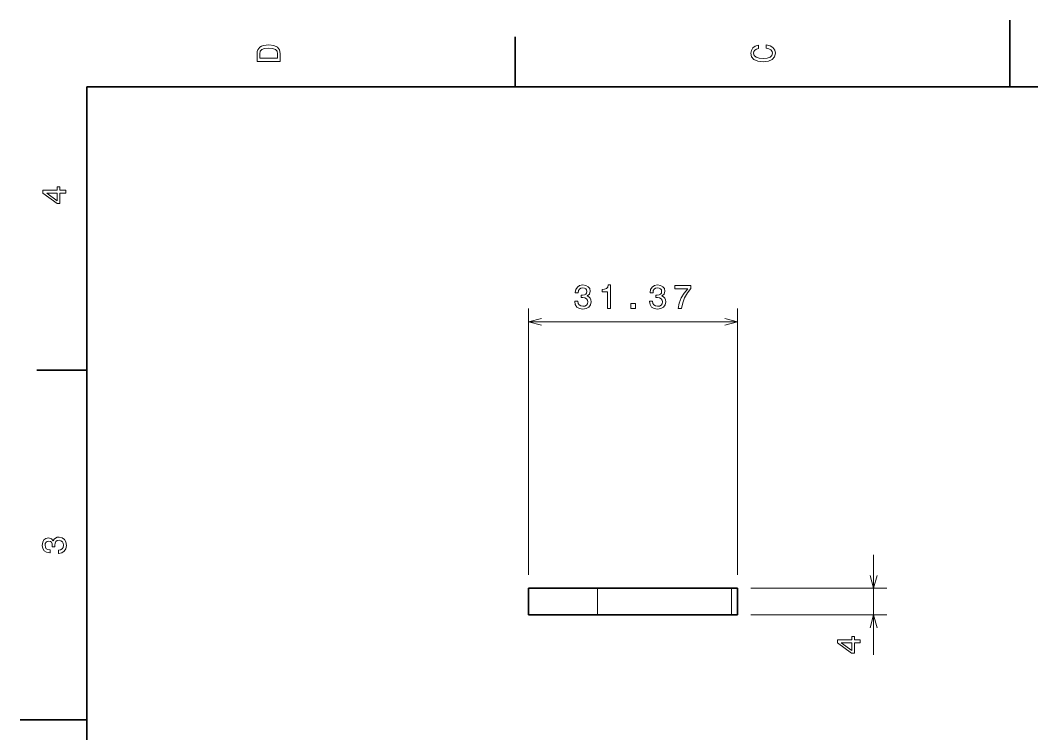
# Model space of a CAD drawing. Extents: x 0 to 296, y 0 to 210.
# Drawn here: x 0 to 151.8, y 102.9 to 210 of the extents above; entities that cross this region are included whole.
import ezdxf

# ---------------------------------------------------------------- set-up
doc = ezdxf.new("R2010")
doc.units = 0

msp = doc.modelspace()

# ---------------------------------------------------------------- linework, layer by layer
at = {"color": 7, "lineweight": 35, "ltscale": 0.25}
for p, q in [((148.5, 200), (148.5, 210)), ((10, 105), (0, 105))]:
    msp.add_line(p, q, dxfattribs=at)
at = {"color": 7, "lineweight": 35, "ltscale": 0.1875}
for p, q in [((74.300003, 200), (74.300003, 207.5)), ((10, 157.5), (2.5, 157.5))]:
    msp.add_line(p, q, dxfattribs=at)
at = {"color": 7, "lineweight": 35}
for p, q in [((287, 200), (10, 200)), ((10, 200), (10, 10)), ((86.629456, 124.746857), (106.727242, 124.746857)), ((86.629456, 120.746857), (106.727242, 120.746857))]:
    msp.add_line(p, q, dxfattribs=at)
at = {"color": 7, "lineweight": 13}
for p, q in [((76.283043, 126.746857), (76.283043, 166.734619)), ((107.64949, 126.746857), (107.64949, 166.734619)), ((76.283043, 164.734619), (107.64949, 164.734619)), ((109.64949, 124.746857), (130.059708, 124.746857)), ((109.64949, 120.746857), (130.059708, 120.746857))]:
    msp.add_line(p, q, dxfattribs=at)
at = {"color": 7, "lineweight": 13, "ltscale": 0.375304}
msp.add_line((128.059708, 114.734695), (128.059708, 129.746857), dxfattribs=at)
at = {"color": 7, "lineweight": 35, "ltscale": 0.25866}
for p, q in [((76.283043, 124.746857), (86.629456, 124.746857)), ((76.283043, 120.746857), (86.629456, 120.746857))]:
    msp.add_line(p, q, dxfattribs=at)
at = {"color": 7, "lineweight": 35, "ltscale": 0.1}
for p, q in [((76.283043, 124.746857), (76.283043, 120.746857)), ((107.64949, 124.746857), (107.64949, 120.746857))]:
    msp.add_line(p, q, dxfattribs=at)
at = {"color": 7, "lineweight": 13, "ltscale": 0.1}
for p, q in [((86.629456, 120.746857), (86.629456, 124.746857)), ((106.727242, 124.746857), (106.727242, 120.746857))]:
    msp.add_line(p, q, dxfattribs=at)
at = {"color": 7, "lineweight": 35, "ltscale": 0.023056}
for p, q in [((106.727242, 124.746857), (107.64949, 124.746857)), ((106.727242, 120.746857), (107.64949, 120.746857))]:
    msp.add_line(p, q, dxfattribs=at)
at = {"color": 7, "lineweight": 13}
for points in [[(35.533215, 204.994965), (35.533215, 203.829971), (39.033215, 203.829971), (39.033215, 204.994965), (38.922264, 205.544678), (38.584366, 205.953171), (38.034657, 206.205338), (37.283215, 206.296112), (36.516644, 206.215424), (36.21405, 206.114563), (35.971977, 205.973343), (35.644165, 205.56485), (35.563473, 205.297562)], [(35.951801, 204.959656), (36.027451, 205.342941), (36.259438, 205.605194), (36.672985, 205.761536), (37.283215, 205.811966), (37.873272, 205.756485), (38.286816, 205.600143), (38.533936, 205.332855), (38.614628, 204.959656), (38.614628, 204.298996), (35.951801, 204.298996)], [(111.93206, 205.817017), (112.35569, 205.716141), (112.658287, 205.549713), (112.844887, 205.317734), (112.905403, 205.045395), (112.814629, 204.71759), (112.54229, 204.460388), (112.098488, 204.28891), (111.483215, 204.233429), (110.872986, 204.28891), (110.424141, 204.455338), (110.151802, 204.71254), (110.055984, 205.045395), (110.106415, 205.287476), (110.247627, 205.494247), (110.474571, 205.655624), (110.787247, 205.766571), (110.787247, 206.245682), (110.308144, 206.094391), (109.94503, 205.832138), (109.718086, 205.474075), (109.637398, 205.045395), (109.763474, 204.510818), (110.116501, 204.10231), (110.696472, 203.840057), (111.483215, 203.749283), (112.269958, 203.840057), (112.84993, 204.10231), (113.208, 204.510818), (113.329041, 205.045395), (113.233215, 205.51442), (112.965927, 205.892654), (112.527161, 206.159943), (111.93206, 206.301163)], [(6.833213, 184.02739), (6.833213, 184.481277), (5.965778, 184.481277), (5.965778, 184.98056), (5.56232, 184.98056), (5.56232, 184.481277), (3.408862, 184.481277), (3.408862, 184.022339), (5.521974, 182.489197), (5.965778, 182.489197), (5.965778, 184.02739)], [(5.56232, 182.912827), (3.993876, 184.02739), (5.56232, 184.02739)], [(83.223328, 167.834045), (83.223328, 167.798752), (83.304016, 167.314606), (83.541046, 166.951477), (83.914246, 166.719498), (84.408485, 166.633759), (84.932983, 166.719498), (85.326355, 166.941406), (85.578514, 167.294434), (85.669289, 167.748322), (85.628944, 168.045868), (85.51799, 168.287933), (85.336441, 168.474548), (85.09436, 168.610703), (85.422173, 168.883041), (85.53817, 169.316757), (85.462517, 169.710129), (85.245659, 170.00769), (84.892632, 170.194275), (84.408485, 170.259842), (83.95459, 170.179153), (83.606613, 169.957245), (83.379669, 169.604218), (83.304016, 169.135208), (83.304016, 169.099899), (83.752869, 169.099899), (83.793213, 169.422668), (83.924332, 169.654663), (84.136154, 169.795868), (84.433701, 169.846298), (84.695946, 169.805954), (84.887589, 169.700043), (85.003586, 169.52858), (85.048973, 169.296585), (85.003586, 169.049469), (84.882545, 168.883041), (84.670731, 168.782181), (84.38327, 168.751923), (84.186584, 168.756958), (84.186584, 168.358551), (84.433701, 168.368637), (84.751427, 168.323242), (84.988457, 168.202209), (85.129669, 168.005524), (85.180099, 167.748322), (85.124619, 167.455811), (84.978371, 167.238953), (84.746384, 167.102783), (84.438744, 167.057388), (84.121017, 167.107819), (83.88903, 167.259125), (83.742783, 167.50119), (83.687302, 167.834045)], [(88.139465, 166.734619), (88.598396, 166.734619), (88.598396, 170.259842), (88.255463, 170.259842), (88.16468, 169.952209), (87.983124, 169.745438), (87.70575, 169.62439), (87.322464, 169.584045), (87.322464, 169.225983), (88.139465, 169.225983)], [(94.431396, 167.834045), (94.431396, 167.798752), (94.512085, 167.314606), (94.749115, 166.951477), (95.122314, 166.719498), (95.616554, 166.633759), (96.141052, 166.719498), (96.534424, 166.941406), (96.786583, 167.294434), (96.877357, 167.748322), (96.837013, 168.045868), (96.726067, 168.287933), (96.54451, 168.474548), (96.302429, 168.610703), (96.630241, 168.883041), (96.746239, 169.316757), (96.670586, 169.710129), (96.453728, 170.00769), (96.1007, 170.194275), (95.616554, 170.259842), (95.162659, 170.179153), (94.814682, 169.957245), (94.587738, 169.604218), (94.512085, 169.135208), (94.512085, 169.099899), (94.960938, 169.099899), (95.001282, 169.422668), (95.132401, 169.654663), (95.344223, 169.795868), (95.641769, 169.846298), (95.904015, 169.805954), (96.095657, 169.700043), (96.211655, 169.52858), (96.257042, 169.296585), (96.211655, 169.049469), (96.090614, 168.883041), (95.878799, 168.782181), (95.591339, 168.751923), (95.394653, 168.756958), (95.394653, 168.358551), (95.641769, 168.368637), (95.959496, 168.323242), (96.196526, 168.202209), (96.337738, 168.005524), (96.388168, 167.748322), (96.332687, 167.455811), (96.18644, 167.238953), (95.954453, 167.102783), (95.646812, 167.057388), (95.329086, 167.107819), (95.097099, 167.259125), (94.950851, 167.50119), (94.89537, 167.834045)], [(98.737305, 166.734619), (99.246666, 166.734619), (99.413094, 167.566757), (99.705605, 168.343414), (100.119148, 169.064606), (100.658775, 169.740387), (100.658775, 170.158981), (98.258194, 170.158981), (98.258194, 169.700043), (100.174622, 169.700043), (99.619865, 169.019211), (99.201279, 168.308105), (98.908775, 167.551636)], [(91.618286, 166.734619), (92.314247, 166.734619), (92.314247, 167.486069), (91.618286, 167.486069)], [(5.73379, 129.979111), (5.769093, 129.979111), (6.253242, 130.059799), (6.616354, 130.296829), (6.848343, 130.670029), (6.934078, 131.164276), (6.848343, 131.688766), (6.626441, 132.082138), (6.273415, 132.334305), (5.819525, 132.425079), (5.521974, 132.384735), (5.279899, 132.273788), (5.0933, 132.092224), (4.957133, 131.850143), (4.684798, 132.177963), (4.251081, 132.293961), (3.857709, 132.218307), (3.560158, 132.00145), (3.373559, 131.648422), (3.307997, 131.164276), (3.388689, 130.710388), (3.610591, 130.362396), (3.963617, 130.135452), (4.432637, 130.059799), (4.46794, 130.059799), (4.46794, 130.508652), (4.145173, 130.548996), (3.913184, 130.680115), (3.771974, 130.891937), (3.721542, 131.189484), (3.761888, 131.451736), (3.867795, 131.643372), (4.039265, 131.759369), (4.271254, 131.804764), (4.518372, 131.759369), (4.684798, 131.638336), (4.785663, 131.426514), (4.815922, 131.139053), (4.810879, 130.942368), (5.209294, 130.942368), (5.199208, 131.189484), (5.244596, 131.507217), (5.365634, 131.744247), (5.56232, 131.885452), (5.819525, 131.935883), (6.112032, 131.880417), (6.328891, 131.734161), (6.465058, 131.502167), (6.510447, 131.194534), (6.460014, 130.876801), (6.308718, 130.644821), (6.066643, 130.498566), (5.73379, 130.443085)], [(126.059708, 116.530083), (126.059708, 116.983978), (125.192276, 116.983978), (125.192276, 117.483253), (124.788818, 117.483253), (124.788818, 116.983978), (122.635361, 116.983978), (122.635361, 116.52504), (124.748466, 114.991898), (125.192276, 114.991898), (125.192276, 116.530083)], [(124.788818, 115.415535), (123.220367, 116.530083), (124.788818, 116.530083)]]:
    msp.add_lwpolyline(points, close=True, dxfattribs=at)
for points in [[(78.214897, 165.252258), (76.283043, 164.734619), (78.214897, 164.21698)], [(105.717636, 164.21698), (107.64949, 164.734619), (105.717636, 165.252258)], [(127.542068, 126.678711), (128.059708, 124.746857), (128.577347, 126.678711)], [(128.577347, 118.815002), (128.059708, 120.746857), (127.542068, 118.815002)]]:
    msp.add_lwpolyline(points, dxfattribs=at)

doc.saveas('drawing.dxf')
